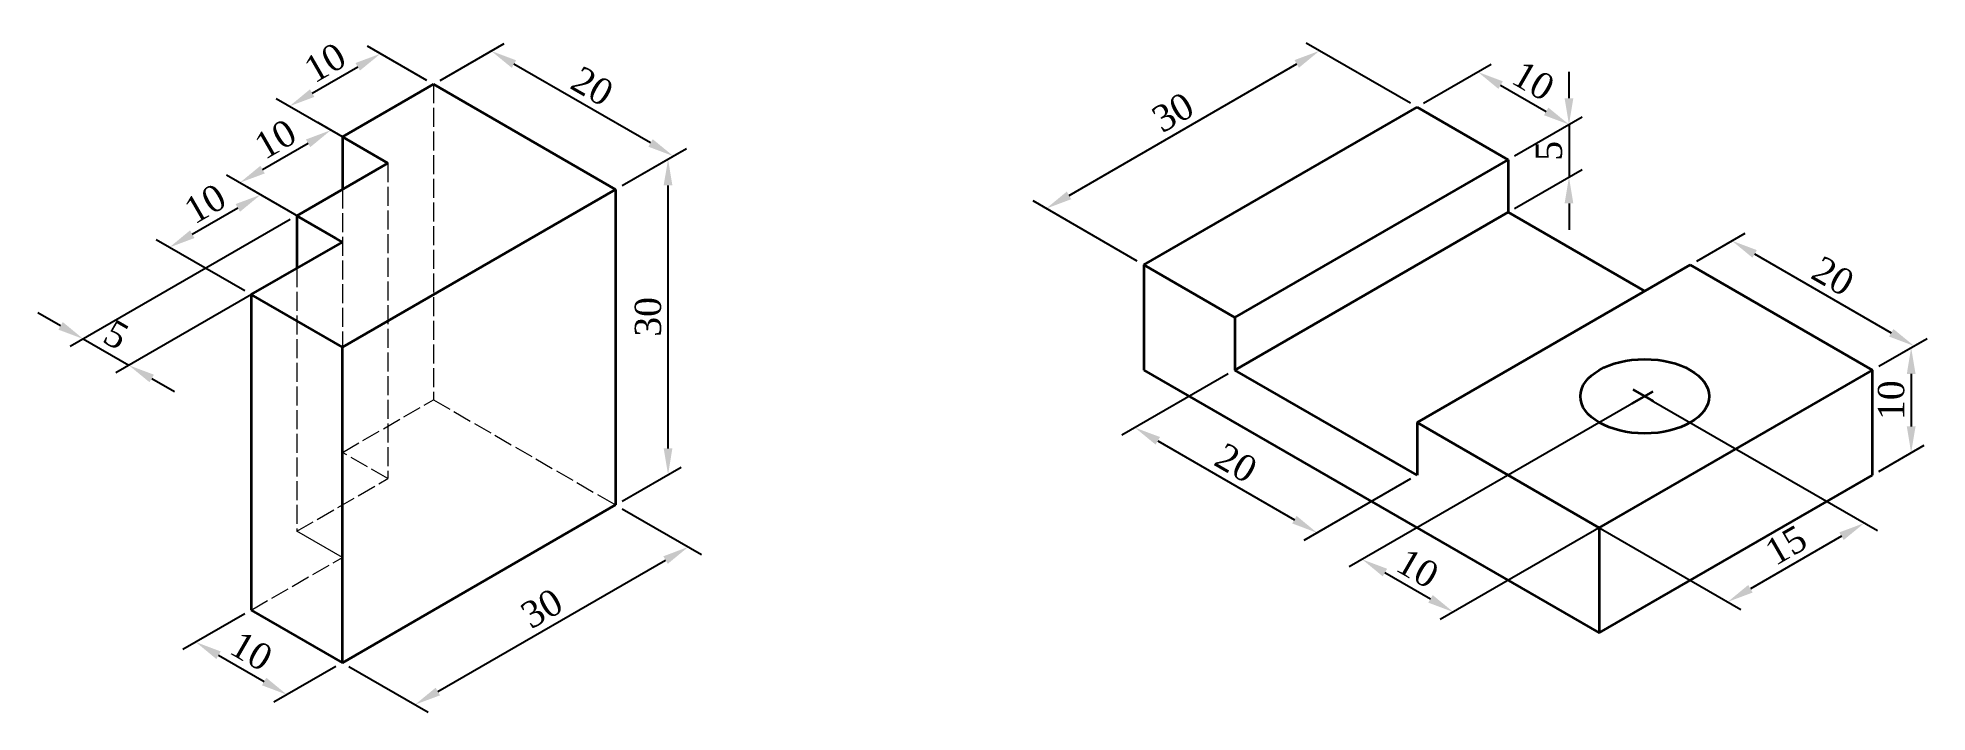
# Model space of a CAD drawing. Header units: millimetres. Extents: x 1955120 to 1955300, y 9105205 to 9105269.
import ezdxf

# ---------------------------------------------------------------- set-up
doc = ezdxf.new("R2010")
doc.units = ezdxf.units.MM
doc.linetypes.add('ACAD_ISO02W100', pattern=[15, 12, -3])
for name, color, linetype, lineweight in [('Dimension', 123, 'Continuous', 18), ('Hidden', 5, 'ACAD_ISO02W100', 18), ('Object', 7, 'Continuous', 35)]:
    doc.layers.add(name, color=color, linetype=linetype, lineweight=lineweight)
doc.styles.get("Standard").update_dxf_attribs({"font": 'times.ttf'})
doc.dimstyles.new('ISO-25', dxfattribs={"dimtxt": 2.5, "dimasz": 2.5, "dimexe": 1.25, "dimexo": 0.625, "dimtad": 1, "dimtxsty": 'Standard', "dimcen": 2.5, "dimadec": 0, "dimazin": 0, "dimtfac": 1, "dimtmove": 0, "dimatfit": 3, "dimfxl": 1, "dimarcsym": 0})

# ---------------------------------------------------------------- blocks, each defined once
blk = doc.blocks.new('*D2')
at = {"layer": 'Defpoints', "color": 0, "transparency": 16777216}
for p in [(1955140.36, 9105214.53), (1955149.02, 9105209.53), (1955143.75, 9105206.49)]:
    blk.add_point(p, dxfattribs=at)
at = {"layer": 'Dimension', "color": 0, "lineweight": -2, "transparency": 16777216}
for p, q in [((1955139.74, 9105214.17), (1955133.84, 9105210.77)), ((1955137.25, 9105210.24), (1955141.58, 9105207.74)), ((1955148.4, 9105209.17), (1955142.5, 9105205.77))]:
    blk.add_line(p, q, dxfattribs=at)
at = {"layer": 'Dimension', "color": 0, "transparency": 16777216}
for points in [[(1955137.46, 9105210.6), (1955137.04, 9105209.88), (1955135.09, 9105211.49)], [(1955141.79, 9105208.1), (1955141.37, 9105207.38), (1955143.75, 9105206.49)]]:
    blk.add_solid(points, dxfattribs=at)
at = {"layer": 'Dimension', "color": 0, "transparency": 16777216, "insert": (1955140.37, 9105210.63), "char_height": 2.5, "attachment_point": 5, "rotation": 330}
blk.add_mtext('10', dxfattribs=at)
blk = doc.blocks.new('*D3')
at = {"layer": 'Defpoints', "color": 0, "transparency": 16777216}
for p in [(1955175, 9105224.53), (1955181.91, 9105220.54), (1955149.02, 9105209.53)]:
    blk.add_point(p, dxfattribs=at)
at = {"layer": 'Dimension', "color": 0, "lineweight": -2, "transparency": 16777216}
for p, q in [((1955175.63, 9105224.17), (1955183.16, 9105219.82)), ((1955158.1, 9105206.79), (1955179.75, 9105219.29)), ((1955149.65, 9105209.17), (1955157.18, 9105204.82))]:
    blk.add_line(p, q, dxfattribs=at)
at = {"layer": 'Dimension', "color": 0, "transparency": 16777216}
for points in [[(1955179.54, 9105219.65), (1955179.96, 9105218.93), (1955181.91, 9105220.54)], [(1955157.89, 9105207.15), (1955158.31, 9105206.43), (1955155.93, 9105205.54)]]:
    blk.add_solid(points, dxfattribs=at)
at = {"layer": 'Dimension', "color": 0, "transparency": 16777216, "insert": (1955167.98, 9105214.69), "char_height": 2.5, "attachment_point": 5, "rotation": 30}
blk.add_mtext('30', dxfattribs=at)
blk = doc.blocks.new('*D4')
at = {"layer": 'Defpoints', "color": 0, "transparency": 16777216}
for p in [(1955179.99, 9105257.41), (1955175, 9105254.53), (1955175, 9105224.53)]:
    blk.add_point(p, dxfattribs=at)
at = {"layer": 'Dimension', "color": 0, "lineweight": -2, "transparency": 16777216}
for p, q in [((1955175.63, 9105254.89), (1955181.24, 9105258.13)), ((1955179.99, 9105229.91), (1955179.99, 9105254.91)), ((1955175.63, 9105224.89), (1955181.24, 9105228.13))]:
    blk.add_line(p, q, dxfattribs=at)
at = {"layer": 'Dimension', "color": 0, "transparency": 16777216}
for points in [[(1955179.57, 9105254.91), (1955180.4, 9105254.91), (1955179.99, 9105257.41)], [(1955179.57, 9105229.91), (1955180.4, 9105229.91), (1955179.99, 9105227.41)]]:
    blk.add_solid(points, dxfattribs=at)
at = {"layer": 'Dimension', "color": 0, "transparency": 16777216, "insert": (1955178.09, 9105242.41), "char_height": 2.5, "attachment_point": 5, "rotation": 90}
blk.add_mtext('30', dxfattribs=at)
blk = doc.blocks.new('*D6')
at = {"layer": 'Defpoints', "color": 0, "transparency": 16777216}
for p in [(1955163.17, 9105267.7), (1955157.68, 9105264.53), (1955175, 9105254.53)]:
    blk.add_point(p, dxfattribs=at)
at = {"layer": 'Dimension', "color": 0, "lineweight": -2, "transparency": 16777216}
for p, q in [((1955158.31, 9105264.89), (1955164.42, 9105268.42)), ((1955178.32, 9105258.95), (1955165.33, 9105266.45)), ((1955175.63, 9105254.89), (1955181.74, 9105258.42))]:
    blk.add_line(p, q, dxfattribs=at)
at = {"layer": 'Dimension', "color": 0, "transparency": 16777216}
for points in [[(1955165.54, 9105266.81), (1955165.13, 9105266.09), (1955163.17, 9105267.7)], [(1955178.53, 9105259.31), (1955178.12, 9105258.59), (1955180.49, 9105257.7)]]:
    blk.add_solid(points, dxfattribs=at)
at = {"layer": 'Dimension', "color": 0, "transparency": 16777216, "insert": (1955172.78, 9105264.34), "char_height": 2.5, "attachment_point": 5, "rotation": 330}
blk.add_mtext('20', dxfattribs=at)
blk = doc.blocks.new('*D7')
at = {"layer": 'Defpoints', "color": 0, "transparency": 16777216}
for p in [(1955152.65, 9105267.44), (1955157.68, 9105264.53), (1955149.02, 9105259.53)]:
    blk.add_point(p, dxfattribs=at)
at = {"layer": 'Dimension', "color": 0, "lineweight": -2, "transparency": 16777216}
for p, q in [((1955157.06, 9105264.89), (1955151.4, 9105268.16)), ((1955146.15, 9105263.69), (1955150.48, 9105266.19)), ((1955148.4, 9105259.89), (1955142.74, 9105263.16))]:
    blk.add_line(p, q, dxfattribs=at)
at = {"layer": 'Dimension', "color": 0, "transparency": 16777216}
for points in [[(1955150.27, 9105266.55), (1955150.69, 9105265.83), (1955152.65, 9105267.44)], [(1955145.94, 9105264.05), (1955146.36, 9105263.33), (1955143.99, 9105262.44)]]:
    blk.add_solid(points, dxfattribs=at)
at = {"layer": 'Dimension', "color": 0, "transparency": 16777216, "insert": (1955147.37, 9105266.58), "char_height": 2.5, "attachment_point": 5, "rotation": 30}
blk.add_mtext('10', dxfattribs=at)
blk = doc.blocks.new('*D8')
at = {"layer": 'Defpoints', "color": 0, "transparency": 16777216}
for p in [(1955147.93, 9105260.17), (1955153.35, 9105257.03), (1955144.69, 9105252.03)]:
    blk.add_point(p, dxfattribs=at)
at = {"layer": 'Dimension', "color": 0, "lineweight": -2, "transparency": 16777216}
for p, q in [((1955152.73, 9105257.39), (1955146.68, 9105260.89)), ((1955141.43, 9105256.42), (1955145.76, 9105258.92)), ((1955144.07, 9105252.39), (1955138.02, 9105255.89))]:
    blk.add_line(p, q, dxfattribs=at)
at = {"layer": 'Dimension', "color": 0, "transparency": 16777216}
for points in [[(1955145.56, 9105259.28), (1955145.97, 9105258.55), (1955147.93, 9105260.17)], [(1955141.23, 9105256.78), (1955141.64, 9105256.05), (1955139.27, 9105255.17)]]:
    blk.add_solid(points, dxfattribs=at)
at = {"layer": 'Dimension', "color": 0, "transparency": 16777216, "insert": (1955142.65, 9105259.31), "char_height": 2.5, "attachment_point": 5, "rotation": 30}
blk.add_mtext('10', dxfattribs=at)
blk = doc.blocks.new('*D9')
at = {"layer": 'Defpoints', "color": 0, "transparency": 16777216}
for p in [(1955144.69, 9105252.03), (1955149.02, 9105249.53), (1955128.72, 9105237.81)]:
    blk.add_point(p, dxfattribs=at)
at = {"layer": 'Dimension', "color": 0, "lineweight": -2, "transparency": 16777216}
for p, q in [((1955144.07, 9105251.67), (1955123.14, 9105239.59)), ((1955148.4, 9105249.17), (1955127.47, 9105237.09)), ((1955122.23, 9105241.56), (1955120.06, 9105242.81)), ((1955124.39, 9105240.31), (1955128.72, 9105237.81)), ((1955130.89, 9105236.56), (1955133.05, 9105235.31))]:
    blk.add_line(p, q, dxfattribs=at)
at = {"layer": 'Dimension', "color": 0, "transparency": 16777216}
for points in [[(1955122.44, 9105241.92), (1955122.02, 9105241.2), (1955124.39, 9105240.31)], [(1955131.1, 9105236.92), (1955130.68, 9105236.2), (1955128.72, 9105237.81)]]:
    blk.add_solid(points, dxfattribs=at)
at = {"layer": 'Dimension', "color": 0, "transparency": 16777216, "insert": (1955127.51, 9105240.71), "char_height": 2.5, "attachment_point": 5, "rotation": 330}
blk.add_mtext('5', dxfattribs=at)
blk = doc.blocks.new('*D10')
at = {"layer": 'Defpoints', "color": 0, "transparency": 16777216}
for p in [(1955141.24, 9105254.02), (1955149.02, 9105249.53), (1955140.36, 9105244.53)]:
    blk.add_point(p, dxfattribs=at)
at = {"layer": 'Dimension', "color": 0, "lineweight": -2, "transparency": 16777216}
for p, q in [((1955148.4, 9105249.89), (1955139.99, 9105254.75)), ((1955134.75, 9105250.27), (1955139.08, 9105252.77)), ((1955139.74, 9105244.89), (1955131.33, 9105249.75))]:
    blk.add_line(p, q, dxfattribs=at)
at = {"layer": 'Dimension', "color": 0, "transparency": 16777216}
for points in [[(1955138.87, 9105253.14), (1955139.29, 9105252.41), (1955141.24, 9105254.02)], [(1955134.54, 9105250.64), (1955134.96, 9105249.91), (1955132.58, 9105249.02)]]:
    blk.add_solid(points, dxfattribs=at)
at = {"layer": 'Dimension', "color": 0, "transparency": 16777216, "insert": (1955135.97, 9105253.17), "char_height": 2.5, "attachment_point": 5, "rotation": 30}
blk.add_mtext('10', dxfattribs=at)
blk = doc.blocks.new('*D11')
at = {"layer": 'Defpoints', "color": 0, "transparency": 16777216}
for p in [(1955272.85, 9105234.86), (1955281.51, 9105229.86), (1955254.65, 9105214.35)]:
    blk.add_point(p, dxfattribs=at)
at = {"layer": 'Dimension', "color": 0, "lineweight": -2, "transparency": 16777216}
for p, q in [((1955272.22, 9105234.5), (1955244.74, 9105218.63)), ((1955280.88, 9105229.5), (1955253.4, 9105213.63)), ((1955248.15, 9105218.1), (1955252.48, 9105215.6))]:
    blk.add_line(p, q, dxfattribs=at)
at = {"layer": 'Dimension', "color": 0, "transparency": 16777216}
for points in [[(1955248.36, 9105218.46), (1955247.94, 9105217.74), (1955245.99, 9105219.35)], [(1955252.69, 9105215.96), (1955252.27, 9105215.24), (1955254.65, 9105214.35)]]:
    blk.add_solid(points, dxfattribs=at)
at = {"layer": 'Dimension', "color": 0, "transparency": 16777216, "insert": (1955251.26, 9105218.5), "char_height": 2.5, "attachment_point": 5, "rotation": 330}
blk.add_mtext('10', dxfattribs=at)
blk = doc.blocks.new('*D12')
at = {"layer": 'Defpoints', "color": 0, "transparency": 16777216}
for p in [(1955233.88, 9105237.36), (1955251.2, 9105227.36), (1955241.7, 9105221.88)]:
    blk.add_point(p, dxfattribs=at)
at = {"layer": 'Dimension', "color": 0, "lineweight": -2, "transparency": 16777216}
for p, q in [((1955233.25, 9105237), (1955223.13, 9105231.16)), ((1955226.55, 9105230.63), (1955239.54, 9105223.13)), ((1955250.57, 9105227), (1955240.45, 9105221.16))]:
    blk.add_line(p, q, dxfattribs=at)
at = {"layer": 'Dimension', "color": 0, "transparency": 16777216}
for points in [[(1955226.76, 9105230.99), (1955226.34, 9105230.27), (1955224.38, 9105231.88)], [(1955239.75, 9105223.49), (1955239.33, 9105222.77), (1955241.7, 9105221.88)]]:
    blk.add_solid(points, dxfattribs=at)
at = {"layer": 'Dimension', "color": 0, "transparency": 16777216, "insert": (1955233.99, 9105228.52), "char_height": 2.5, "attachment_point": 5, "rotation": 330}
blk.add_mtext('20', dxfattribs=at)
blk = doc.blocks.new('*D13')
at = {"layer": 'Defpoints', "color": 0, "transparency": 16777216}
for p in [(1955241.92, 9105267.71), (1955251.2, 9105262.36), (1955225.22, 9105247.36)]:
    blk.add_point(p, dxfattribs=at)
at = {"layer": 'Dimension', "color": 0, "lineweight": -2, "transparency": 16777216}
for p, q in [((1955250.57, 9105262.72), (1955240.67, 9105268.44)), ((1955218.11, 9105253.96), (1955239.76, 9105266.46)), ((1955224.59, 9105247.72), (1955214.69, 9105253.44))]:
    blk.add_line(p, q, dxfattribs=at)
at = {"layer": 'Dimension', "color": 0, "transparency": 16777216}
for points in [[(1955239.55, 9105266.83), (1955239.97, 9105266.1), (1955241.92, 9105267.71)], [(1955217.9, 9105254.33), (1955218.32, 9105253.6), (1955215.94, 9105252.71)]]:
    blk.add_solid(points, dxfattribs=at)
at = {"layer": 'Dimension', "color": 0, "transparency": 16777216, "insert": (1955227.99, 9105261.86), "char_height": 2.5, "attachment_point": 5, "rotation": 30}
blk.add_mtext('30', dxfattribs=at)
blk = doc.blocks.new('*D14')
at = {"layer": 'Defpoints', "color": 0, "transparency": 16777216}
for p in [(1955251.2, 9105262.36), (1955265.65, 9105260.7), (1955259.86, 9105257.36)]:
    blk.add_point(p, dxfattribs=at)
at = {"layer": 'Dimension', "color": 0, "lineweight": -2, "transparency": 16777216}
for p, q in [((1955251.82, 9105262.72), (1955258.24, 9105266.43)), ((1955259.15, 9105264.45), (1955263.48, 9105261.95)), ((1955260.48, 9105257.72), (1955266.9, 9105261.43))]:
    blk.add_line(p, q, dxfattribs=at)
at = {"layer": 'Dimension', "color": 0, "transparency": 16777216}
for points in [[(1955259.36, 9105264.81), (1955258.94, 9105264.09), (1955256.99, 9105265.7)], [(1955263.69, 9105262.31), (1955263.27, 9105261.59), (1955265.65, 9105260.7)]]:
    blk.add_solid(points, dxfattribs=at)
at = {"layer": 'Dimension', "color": 0, "transparency": 16777216, "insert": (1955262.26, 9105264.85), "char_height": 2.5, "attachment_point": 5, "rotation": 330}
blk.add_mtext('10', dxfattribs=at)
blk = doc.blocks.new('*D15')
at = {"layer": 'Defpoints', "color": 0, "transparency": 16777216}
for p in [(1955259.86, 9105257.36), (1955265.65, 9105255.7), (1955259.86, 9105252.36)]:
    blk.add_point(p, dxfattribs=at)
at = {"layer": 'Dimension', "color": 0, "lineweight": -2, "transparency": 16777216}
for p, q in [((1955265.65, 9105263.2), (1955265.65, 9105265.7)), ((1955260.48, 9105257.72), (1955266.9, 9105261.43)), ((1955265.65, 9105260.7), (1955265.65, 9105255.7)), ((1955260.48, 9105252.72), (1955266.9, 9105256.43)), ((1955265.65, 9105253.2), (1955265.65, 9105250.7))]:
    blk.add_line(p, q, dxfattribs=at)
at = {"layer": 'Dimension', "color": 0, "transparency": 16777216}
for points in [[(1955265.23, 9105263.2), (1955266.06, 9105263.2), (1955265.65, 9105260.7)], [(1955265.23, 9105253.2), (1955266.06, 9105253.2), (1955265.65, 9105255.7)]]:
    blk.add_solid(points, dxfattribs=at)
at = {"layer": 'Dimension', "color": 0, "transparency": 16777216, "insert": (1955263.75, 9105258.2), "char_height": 2.5, "attachment_point": 5, "rotation": 90}
blk.add_mtext('5', dxfattribs=at)
blk = doc.blocks.new('*D16')
at = {"layer": 'Defpoints', "color": 0, "transparency": 16777216}
for p in [(1955272.85, 9105234.86), (1955259.86, 9105227.36), (1955280.74, 9105215.31)]:
    blk.add_point(p, dxfattribs=at)
at = {"layer": 'Dimension', "color": 0, "lineweight": -2, "transparency": 16777216}
for p, q in [((1955273.47, 9105234.5), (1955294.98, 9105222.09)), ((1955260.48, 9105227), (1955281.99, 9105214.59)), ((1955291.56, 9105221.56), (1955282.9, 9105216.56))]:
    blk.add_line(p, q, dxfattribs=at)
at = {"layer": 'Dimension', "color": 0, "transparency": 16777216}
for points in [[(1955291.35, 9105221.92), (1955291.77, 9105221.2), (1955293.73, 9105222.81)], [(1955282.69, 9105216.92), (1955283.11, 9105216.2), (1955280.74, 9105215.31)]]:
    blk.add_solid(points, dxfattribs=at)
at = {"layer": 'Dimension', "color": 0, "transparency": 16777216, "insert": (1955286.28, 9105220.7), "char_height": 2.5, "attachment_point": 5, "rotation": 30}
blk.add_mtext('15', dxfattribs=at)
blk = doc.blocks.new('*D17')
at = {"layer": 'Defpoints', "color": 0, "transparency": 16777216}
for p in [(1955277.18, 9105247.36), (1955298.46, 9105239.65), (1955294.5, 9105237.36)]:
    blk.add_point(p, dxfattribs=at)
at = {"layer": 'Dimension', "color": 0, "lineweight": -2, "transparency": 16777216}
for p, q in [((1955277.8, 9105247.72), (1955282.39, 9105250.37)), ((1955283.3, 9105248.4), (1955296.29, 9105240.9)), ((1955295.12, 9105237.72), (1955299.71, 9105240.37))]:
    blk.add_line(p, q, dxfattribs=at)
at = {"layer": 'Dimension', "color": 0, "transparency": 16777216}
for points in [[(1955283.51, 9105248.76), (1955283.09, 9105248.04), (1955281.14, 9105249.65)], [(1955296.5, 9105241.26), (1955296.08, 9105240.54), (1955298.46, 9105239.65)]]:
    blk.add_solid(points, dxfattribs=at)
at = {"layer": 'Dimension', "color": 0, "transparency": 16777216, "insert": (1955290.75, 9105246.29), "char_height": 2.5, "attachment_point": 5, "rotation": 330}
blk.add_mtext('20', dxfattribs=at)
blk = doc.blocks.new('*D18')
at = {"layer": 'Defpoints', "color": 0, "transparency": 16777216}
for p in [(1955294.5, 9105237.36), (1955298.18, 9105229.49), (1955294.5, 9105227.36)]:
    blk.add_point(p, dxfattribs=at)
at = {"layer": 'Dimension', "color": 0, "lineweight": -2, "transparency": 16777216}
for p, q in [((1955295.12, 9105237.72), (1955299.43, 9105240.21)), ((1955298.18, 9105236.99), (1955298.18, 9105231.99)), ((1955295.12, 9105227.72), (1955299.43, 9105230.21))]:
    blk.add_line(p, q, dxfattribs=at)
at = {"layer": 'Dimension', "color": 0, "transparency": 16777216}
for points in [[(1955297.77, 9105236.99), (1955298.6, 9105236.99), (1955298.18, 9105239.49)], [(1955297.77, 9105231.99), (1955298.6, 9105231.99), (1955298.18, 9105229.49)]]:
    blk.add_solid(points, dxfattribs=at)
at = {"layer": 'Dimension', "color": 0, "transparency": 16777216, "insert": (1955296.29, 9105234.49), "char_height": 2.5, "attachment_point": 5, "rotation": 90}
blk.add_mtext('10', dxfattribs=at)

msp = doc.modelspace()

# ---------------------------------------------------------------- linework, layer by layer
at = {"layer": 'Hidden', "ltscale": 0.15}
for p, q in [((1955157.68, 9105264.53), (1955157.68, 9105234.53)), ((1955153.35, 9105257.03), (1955153.35, 9105227.03)), ((1955149.02, 9105254.53), (1955149.02, 9105229.53)), ((1955144.69, 9105247.03), (1955144.69, 9105222.03)), ((1955149.02, 9105229.53), (1955157.68, 9105234.53)), ((1955157.68, 9105234.53), (1955175, 9105224.53)), ((1955153.35, 9105227.03), (1955149.02, 9105229.53)), ((1955144.69, 9105222.03), (1955153.35, 9105227.03)), ((1955140.36, 9105214.53), (1955149.02, 9105219.53))]:
    msp.add_line(p, q, dxfattribs=at)
at = {"layer": 'Hidden'}
msp.add_line((1955149.02, 9105219.53), (1955144.69, 9105222.03), dxfattribs=at)
at = {"layer": 'Object'}
for p, q in [((1955149.02, 9105259.53), (1955157.68, 9105264.53)), ((1955157.68, 9105264.53), (1955175, 9105254.53)), ((1955225.22, 9105247.36), (1955251.2, 9105262.36)), ((1955251.2, 9105262.36), (1955259.86, 9105257.36)), ((1955153.35, 9105257.03), (1955149.02, 9105259.53)), ((1955149.02, 9105259.53), (1955149.02, 9105254.53)), ((1955144.69, 9105252.03), (1955153.35, 9105257.03)), ((1955233.88, 9105242.36), (1955259.86, 9105257.36)), ((1955259.86, 9105257.36), (1955259.86, 9105252.36)), ((1955149.02, 9105239.53), (1955175, 9105254.53)), ((1955175, 9105254.53), (1955175, 9105224.53)), ((1955149.02, 9105249.53), (1955144.69, 9105252.03)), ((1955144.69, 9105252.03), (1955144.69, 9105247.03)), ((1955233.88, 9105237.36), (1955259.86, 9105252.36)), ((1955259.86, 9105252.36), (1955272.85, 9105244.86)), ((1955140.36, 9105244.53), (1955149.02, 9105249.53)), ((1955225.22, 9105247.36), (1955233.88, 9105242.36)), ((1955225.22, 9105247.36), (1955225.22, 9105237.36)), ((1955277.18, 9105247.36), (1955251.2, 9105232.36)), ((1955294.5, 9105237.36), (1955277.18, 9105247.36)), ((1955140.36, 9105244.53), (1955140.36, 9105214.53)), ((1955149.02, 9105239.53), (1955140.36, 9105244.53)), ((1955233.88, 9105242.36), (1955233.88, 9105237.36)), ((1955149.02, 9105209.53), (1955149.02, 9105239.53)), ((1955225.22, 9105237.36), (1955268.52, 9105212.36)), ((1955251.2, 9105227.36), (1955233.88, 9105237.36)), ((1955268.52, 9105222.36), (1955294.5, 9105237.36)), ((1955294.5, 9105227.36), (1955294.5, 9105237.36)), ((1955271.64, 9105234.17), (1955273.66, 9105235.33)), ((1955271.73, 9105235.51), (1955273.65, 9105234.4)), ((1955251.2, 9105232.36), (1955251.2, 9105227.36)), ((1955268.52, 9105222.36), (1955251.2, 9105232.36)), ((1955268.52, 9105212.36), (1955294.5, 9105227.36)), ((1955175, 9105224.53), (1955149.02, 9105209.53)), ((1955268.52, 9105222.36), (1955268.52, 9105212.36)), ((1955140.36, 9105214.53), (1955149.02, 9105209.53))]:
    msp.add_line(p, q, dxfattribs=at)
msp.add_ellipse((1955272.85, 9105234.86), major_axis=(-6.12, 0), ratio=0.57735, dxfattribs=at)

# ---------------------------------------------------------------- dimensions: what is measured, and where the dimension line sits
at = {"layer": 'Dimension'}
for p1, p2, distance, picture, middle in [((1955149.02, 9105259.53), (1955157.68, 9105264.53), 5.03, '*D7', (1955147.37, 9105266.58)), ((1955175, 9105254.53), (1955157.68, 9105264.53), -5.49, '*D6', (1955172.78, 9105264.34)), ((1955225.22, 9105247.36), (1955251.2, 9105262.36), 9.27, '*D13', (1955227.99, 9105261.86)), ((1955251.2, 9105262.36), (1955259.86, 9105257.36), 5.79, '*D14', (1955262.26, 9105264.85)), ((1955259.86, 9105257.36), (1955259.86, 9105252.36), 5.79, '*D15', (1955263.75, 9105258.2)), ((1955144.69, 9105252.03), (1955153.35, 9105257.03), 5.42, '*D8', (1955142.65, 9105259.31)), ((1955175, 9105224.53), (1955175, 9105254.53), -4.98, '*D4', (1955178.09, 9105242.41)), ((1955140.36, 9105244.53), (1955149.02, 9105249.53), 7.78, '*D10', (1955135.97, 9105253.17)), ((1955144.69, 9105252.03), (1955149.02, 9105249.53), -20.3, '*D9', (1955127.51, 9105240.71)), ((1955277.18, 9105247.36), (1955294.5, 9105237.36), 3.96, '*D17', (1955290.75, 9105246.29)), ((1955294.5, 9105237.36), (1955294.5, 9105227.36), 3.68, '*D18', (1955296.29, 9105234.49)), ((1955233.88, 9105237.36), (1955251.2, 9105227.36), -9.49, '*D12', (1955233.99, 9105228.52)), ((1955272.85, 9105234.86), (1955281.51, 9105229.86), -26.86, '*D11', (1955251.26, 9105218.5)), ((1955272.85, 9105234.86), (1955259.86, 9105227.36), 20.88, '*D16', (1955286.28, 9105220.7)), ((1955149.02, 9105209.53), (1955175, 9105224.53), -6.91, '*D3', (1955167.98, 9105214.69)), ((1955140.36, 9105214.53), (1955149.02, 9105209.53), -5.28, '*D2', (1955140.37, 9105210.63))]:
    dim = msp.add_aligned_dim(p1=p1, p2=p2, distance=distance, dimstyle='ISO-25', override={"dimdec": 1, "dimadec": 1, "dimtdec": 1, "dimfrac": 2}, dxfattribs=at)
    dim.commit()
    dim.dimension.update_dxf_attribs({"geometry": picture, "text_midpoint": middle})

doc.saveas('drawing.dxf')
